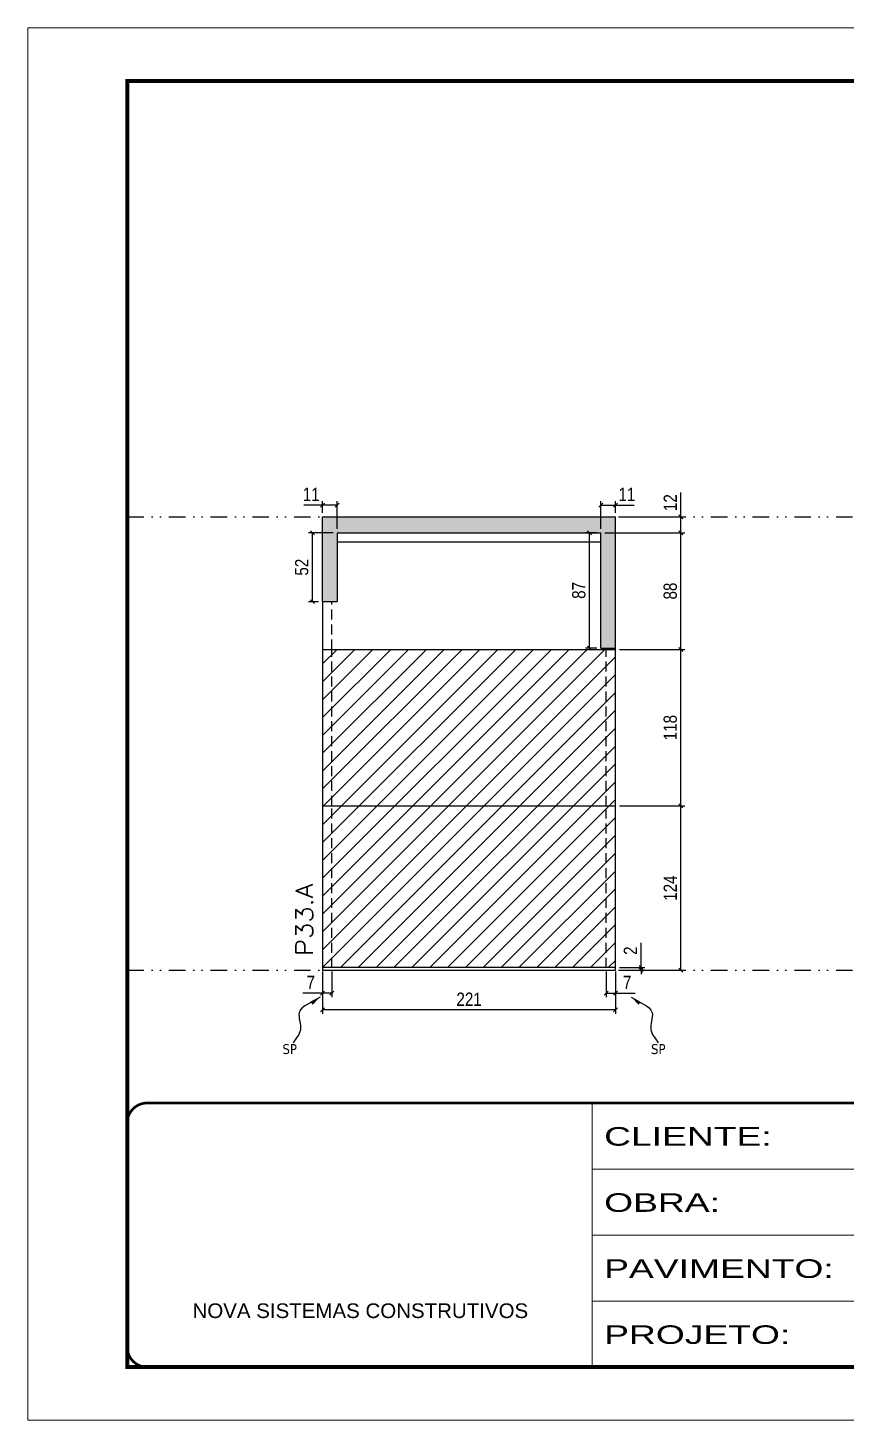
# Model space of a CAD drawing. Extents: x 14400 to 27878, y -21631 to 6985.
# Drawn here: x 19168 to 19786, y -4402 to -3352 of the extents above; entities that cross this region are included whole.
import ezdxf

# ---------------------------------------------------------------- set-up
doc = ezdxf.new("R2010")
doc.units = 0
for name, pattern in [('CONTINUO', [0]), ('DASHED', [0.75, 0.5, -0.25]), ('DIVIDE2', [0.625, 0.25, -0.125, 0, -0.125, 0, -0.125]), ('HIDDEN', [0.375, 0.25, -0.125])]:
    doc.linetypes.add(name, pattern=pattern)
for name, color, linetype in [('COTA', 241, 'Continuous'), ('Nível', 160, 'Continuous'), ('Painéis', 200, 'Continuous'), ('SARR_2.2x7', 40, 'Continuous'), ('Sarrafo de Pressão', 42, 'HIDDEN'), ('texto', 7, 'Continuous')]:
    doc.layers.add(name, color=color, linetype=linetype)
for name, color, linetype, lineweight in [('Folhas', 255, 'Continuous', 9), ('Hachura', 251, 'Continuous', 9), ('SARRAFO DE PRESSAO', 251, 'DASHED', 9), ('Texto Seção', 7, 'Continuous', 15)]:
    doc.layers.add(name, color=color, linetype=linetype, lineweight=lineweight)
doc.styles.add('ARIAL', font='arial.ttf')
doc.styles.add('COTA TECNICA', font='techl___.ttf', dxfattribs={"height": 10})
doc.styles.add('COTA TECNICA-50', font='techl___.ttf', dxfattribs={"height": 10})
doc.styles.add('REGUA-120', font='ROMANS.shx', dxfattribs={"height": 15})
doc.styles.get("Standard").update_dxf_attribs({"font": 'arial.ttf'})
doc.styles.add('Tecnologia', font='')
doc.styles.get('Tecnologia').set_extended_font_data('Forgotten Futurist')
doc.dimstyles.new('COTA PAINEL-50', dxfattribs={"dimtxt": 10, "dimasz": 3, "dimexe": 3, "dimexo": 3, "dimgap": 3, "dimtad": 1, "dimdec": 1, "dimzin": 12, "dimdsep": 46, "dimtxsty": 'COTA TECNICA-50', "dimblk1": 'OBLIQUE', "dimblk2": 'OBLIQUE', "dimsah": 1, "dimcen": 0.9, "dimclrd": 4, "dimclre": 4, "dimclrt": 240, "dimadec": 1, "dimazin": 3, "dimtfac": 1, "dimtdec": 1, "dimtmove": 0, "dimatfit": 3, "dimfxl": 1, "dimtolj": 1, "dimtzin": 12, "dimarcsym": 0})
doc.dimstyles.new('PAINEL', dxfattribs={"dimtxt": 10, "dimasz": 3, "dimexe": 3, "dimexo": 3, "dimgap": 3, "dimtad": 1, "dimdec": 1, "dimzin": 12, "dimdsep": 46, "dimtxsty": 'COTA TECNICA', "dimblk1": 'OBLIQUE', "dimblk2": 'OBLIQUE', "dimsah": 1, "dimcen": 0.9, "dimclrd": 4, "dimclre": 4, "dimclrt": 240, "dimadec": 1, "dimazin": 3, "dimtfac": 1, "dimtdec": 1, "dimtmove": 0, "dimatfit": 3, "dimfxl": 1, "dimtolj": 1, "dimtzin": 12, "dimarcsym": 0})
doc.dimstyles.get("Standard").update_dxf_attribs({"dimtxt": 0.18, "dimasz": 0.18, "dimexe": 0.18, "dimexo": 0.0625, "dimgap": 0.09, "dimtad": 0, "dimtih": 1, "dimtoh": 1, "dimdec": 4, "dimzin": 0, "dimdsep": 46, "dimtxsty": 'Standard', "dimcen": 0.09, "dimadec": 0, "dimazin": 0, "dimtfac": 1, "dimtdec": 4, "dimtofl": 0, "dimtmove": 0, "dimatfit": 3, "dimfxl": 1, "dimtolj": 1, "dimtzin": 0, "dimarcsym": 0})

# ---------------------------------------------------------------- blocks, each defined once
blk = doc.blocks.new('9999999999')
at = {"color": 30, "linetype": 'CONTINUO'}
for p, q in [((98564.6, 34230.2), (98564.6, 34429.4)), ((98564.6, 34379.6), (99584, 34379.6)), ((98564.6, 34329.8), (99488, 34329.8)), ((98564.6, 34280), (99488, 34280))]:
    blk.add_line(p, q, dxfattribs=at)
at = {"color": 30, "linetype": 'CONTINUO', "const_width": 2}
blk.add_lwpolyline([(99584, 34230.2), (99584, 34414.4, 0.414214), (99569, 34429.4), (98229, 34429.4, 0.414214), (98214, 34414.4), (98214, 34245.2, 0.414214), (98229, 34230.2), (99584, 34230.2)], format="xyb", dxfattribs=at)
at = {"layer": 'Folhas'}
blk.add_lwpolyline([(98139, 34190.2), (99624, 34190.2), (99624, 35240.2), (98139, 35240.2)], close=True, dxfattribs=at)
at = {"layer": 'Folhas', "color": 30, "const_width": 3}
blk.add_lwpolyline([(98214, 34230.2), (99584, 34230.2), (99584, 35200.2), (98214, 35200.2)], close=True, dxfattribs=at)
at = {"color": 7, "linetype": 'Continuous', "ltscale": 5, "style": 'ARIAL'}
blk.add_text('NOVA SISTEMAS CONSTRUTIVOS', height=11.059, dxfattribs=at).set_placement((98263.2, 34267.2))
at = {"layer": 'Folhas', "color": 7, "style": 'Tecnologia', "width": 1.5}
for s, p in [('CLIENTE:', (98573.7, 34397.2)), ('OBRA:', (98573.7, 34347.3)), ('PAVIMENTO:', (98573.7, 34297.5)), ('PROJETO:', (98573.7, 34247.7))]:
    blk.add_text(s, height=14, dxfattribs=at).set_placement(p)
blk = doc.blocks.new('_Oblique')
at = {"color": 0, "linetype": 'ByBlock', "lineweight": -2}
blk.add_line((-0.5, -0.5), (0.5, 0.5), dxfattribs=at)
blk = doc.blocks.new('*D1558')
at = {"layer": 'COTA', "color": 4, "lineweight": -2, "transparency": 16777216}
for p, q in [((19390.8, -4064.2), (19390.8, -4096.1)), ((19611.8, -4064.2), (19611.8, -4096.1)), ((19611.8, -4093.1), (19390.8, -4093.1))]:
    blk.add_line(p, q, dxfattribs=at)
at = {"layer": 'Defpoints', "color": 0, "transparency": 16777216}
for p in [(19390.8, -4061.2), (19611.8, -4061.2), (19390.8, -4093.1)]:
    blk.add_point(p, dxfattribs=at)
at = {"layer": 'COTA', "color": 4, "lineweight": -2, "transparency": 16777216, "xscale": 3, "yscale": 3, "zscale": 3, "rotation": 180}
blk.add_blockref('_Oblique', (19390.8, -4093.1), dxfattribs=at)
at = {"layer": 'COTA', "color": 4, "lineweight": -2, "transparency": 16777216, "xscale": 3, "yscale": 3, "zscale": 3}
blk.add_blockref('_Oblique', (19611.8, -4093.1), dxfattribs=at)
at = {"layer": 'COTA', "color": 240, "transparency": 16777216, "insert": (19501.3, -4085), "char_height": 10, "attachment_point": 5, "style": 'COTA TECNICA'}
blk.add_mtext('\\A1;221', dxfattribs=at)
blk = doc.blocks.new('*D1559')
at = {"layer": 'COTA', "color": 4, "lineweight": -2, "transparency": 16777216}
for p, q in [((19604.8, -4064.2), (19604.8, -4083.4)), ((19611.8, -4066.2), (19611.8, -4083.4)), ((19604.8, -4080.4), (19611.8, -4080.4)), ((19611.8, -4080.4), (19626.5, -4080.4))]:
    blk.add_line(p, q, dxfattribs=at)
at = {"layer": 'Defpoints', "color": 0, "transparency": 16777216}
for p in [(19604.8, -4061.2), (19611.8, -4063.2), (19611.8, -4080.4)]:
    blk.add_point(p, dxfattribs=at)
at = {"layer": 'COTA', "color": 4, "lineweight": -2, "transparency": 16777216, "xscale": 3, "yscale": 3, "zscale": 3, "rotation": 180}
blk.add_blockref('_Oblique', (19604.8, -4080.4), dxfattribs=at)
at = {"layer": 'COTA', "color": 4, "lineweight": -2, "transparency": 16777216, "xscale": 3, "yscale": 3, "zscale": 3}
blk.add_blockref('_Oblique', (19611.8, -4080.4), dxfattribs=at)
at = {"layer": 'COTA', "color": 240, "transparency": 16777216, "insert": (19620.6, -4072.3), "char_height": 10, "attachment_point": 5, "style": 'COTA TECNICA-50'}
blk.add_mtext('\\A1;7', dxfattribs=at)
blk = doc.blocks.new('*D1560')
at = {"layer": 'COTA', "color": 4, "lineweight": -2, "transparency": 16777216}
for p, q in [((19390.8, -4066.2), (19390.8, -4083.4)), ((19397.8, -4064.2), (19397.8, -4083.4)), ((19390.8, -4080.4), (19376, -4080.4)), ((19397.8, -4080.4), (19390.8, -4080.4))]:
    blk.add_line(p, q, dxfattribs=at)
at = {"layer": 'Defpoints', "color": 0, "transparency": 16777216}
for p in [(19390.8, -4063.2), (19397.8, -4061.2), (19390.8, -4080.4)]:
    blk.add_point(p, dxfattribs=at)
at = {"layer": 'COTA', "color": 4, "lineweight": -2, "transparency": 16777216, "xscale": 3, "yscale": 3, "zscale": 3, "rotation": 180}
blk.add_blockref('_Oblique', (19390.8, -4080.4), dxfattribs=at)
at = {"layer": 'COTA', "color": 4, "lineweight": -2, "transparency": 16777216, "xscale": 3, "yscale": 3, "zscale": 3}
blk.add_blockref('_Oblique', (19397.8, -4080.4), dxfattribs=at)
at = {"layer": 'COTA', "color": 240, "transparency": 16777216, "insert": (19381.9, -4072.3), "char_height": 10, "attachment_point": 5, "style": 'COTA TECNICA-50'}
blk.add_mtext('\\A1;7', dxfattribs=at)
blk = doc.blocks.new('*D1561')
at = {"layer": 'COTA', "color": 4, "lineweight": -2, "transparency": 16777216}
for p, q in [((19631, -4061.2), (19631, -4042.4)), ((19614.8, -4061.2), (19634, -4061.2)), ((19614.8, -4063.2), (19634, -4063.2)), ((19631, -4063.2), (19631, -4061.2)), ((19631, -4063.2), (19631, -4066.2))]:
    blk.add_line(p, q, dxfattribs=at)
at = {"layer": 'Defpoints', "color": 0, "transparency": 16777216}
for p in [(19611.8, -4061.2), (19611.8, -4063.2), (19631, -4063.2)]:
    blk.add_point(p, dxfattribs=at)
at = {"layer": 'COTA', "color": 4, "lineweight": -2, "transparency": 16777216, "xscale": 3, "yscale": 3, "zscale": 3}
for p, rotation in [((19631, -4061.2), 270), ((19631, -4063.2), 90)]:
    blk.add_blockref('_Oblique', p, dxfattribs=dict(at, rotation=rotation))
at = {"layer": 'COTA', "color": 240, "transparency": 16777216, "insert": (19623, -4048.4), "char_height": 10, "attachment_point": 5, "rotation": 90, "style": 'COTA TECNICA-50'}
blk.add_mtext('\\A1;2', dxfattribs=at)
blk = doc.blocks.new('*D1575')
at = {"layer": 'COTA', "color": 4, "linetype": 'ByBlock', "lineweight": -2, "transparency": 16777216}
for p, q in [((19614.8, -3939.2), (19664.1, -3939.2)), ((19661.1, -4063.2), (19661.1, -3939.2)), ((19614.8, -4063.2), (19664.1, -4063.2))]:
    blk.add_line(p, q, dxfattribs=at)
at = {"layer": 'Defpoints', "color": 0, "linetype": 'ByBlock', "transparency": 16777216}
for p in [(19611.8, -3939.2), (19661.1, -3939.2), (19611.8, -4063.2)]:
    blk.add_point(p, dxfattribs=at)
at = {"layer": 'COTA', "color": 4, "linetype": 'ByBlock', "lineweight": -2, "transparency": 16777216, "xscale": 3, "yscale": 3, "zscale": 3}
for p, rotation in [((19661.1, -3939.2), 90), ((19661.1, -4063.2), 270)]:
    blk.add_blockref('_Oblique', p, dxfattribs=dict(at, rotation=rotation))
at = {"layer": 'COTA', "color": 240, "linetype": 'ByBlock', "transparency": 16777216, "insert": (19653.1, -4001.2), "char_height": 10, "attachment_point": 5, "rotation": 90, "style": 'COTA TECNICA'}
blk.add_mtext('\\A1;124', dxfattribs=at)
blk = doc.blocks.new('*D1576')
at = {"layer": 'COTA', "color": 4, "linetype": 'ByBlock', "lineweight": -2, "transparency": 16777216}
for p, q in [((19614.8, -3939.2), (19664.1, -3939.2)), ((19661.1, -4063.2), (19661.1, -3939.2)), ((19614.8, -4063.2), (19664.1, -4063.2))]:
    blk.add_line(p, q, dxfattribs=at)
at = {"layer": 'Defpoints', "color": 0, "linetype": 'ByBlock', "transparency": 16777216}
for p in [(19611.8, -3939.2), (19661.1, -3939.2), (19611.8, -4063.2)]:
    blk.add_point(p, dxfattribs=at)
at = {"layer": 'COTA', "color": 4, "linetype": 'ByBlock', "lineweight": -2, "transparency": 16777216, "xscale": 3, "yscale": 3, "zscale": 3}
for p, rotation in [((19661.1, -3939.2), 90), ((19661.1, -4063.2), 270)]:
    blk.add_blockref('_Oblique', p, dxfattribs=dict(at, rotation=rotation))
at = {"layer": 'COTA', "color": 240, "linetype": 'ByBlock', "transparency": 16777216, "insert": (19653.1, -4001.2), "char_height": 10, "attachment_point": 5, "rotation": 90, "style": 'COTA TECNICA'}
blk.add_mtext('\\A1;124', dxfattribs=at)
blk = doc.blocks.new('*D1676')
at = {"layer": 'COTA', "color": 4, "lineweight": -2, "transparency": 16777216}
for p, q in [((19614.8, -3821.2), (19664.1, -3821.2)), ((19661.1, -3939.2), (19661.1, -3821.2)), ((19614.8, -3939.2), (19664.1, -3939.2))]:
    blk.add_line(p, q, dxfattribs=at)
at = {"layer": 'Defpoints', "color": 0, "transparency": 16777216}
for p in [(19611.8, -3821.2), (19661.1, -3821.2), (19611.8, -3939.2)]:
    blk.add_point(p, dxfattribs=at)
at = {"layer": 'COTA', "color": 4, "lineweight": -2, "transparency": 16777216, "xscale": 3, "yscale": 3, "zscale": 3}
for p, rotation in [((19661.1, -3821.2), 90), ((19661.1, -3939.2), 270)]:
    blk.add_blockref('_Oblique', p, dxfattribs=dict(at, rotation=rotation))
at = {"layer": 'COTA', "color": 240, "transparency": 16777216, "insert": (19653.1, -3880.2), "char_height": 10, "attachment_point": 5, "rotation": 90, "style": 'COTA TECNICA'}
blk.add_mtext('\\A1;118', dxfattribs=at)
blk = doc.blocks.new('*D4235')
at = {"layer": 'COTA', "color": 4, "lineweight": -2, "transparency": 16777216}
for p, q in [((19390.8, -3712.3), (19376.7, -3712.3)), ((19390.8, -3718.2), (19390.8, -3709.3)), ((19401.8, -3712.3), (19390.8, -3712.3)), ((19401.8, -3730.2), (19401.8, -3709.3))]:
    blk.add_line(p, q, dxfattribs=at)
at = {"layer": 'Defpoints', "color": 0, "transparency": 16777216}
for p in [(19390.8, -3712.3), (19390.8, -3721.2), (19401.8, -3733.2)]:
    blk.add_point(p, dxfattribs=at)
at = {"layer": 'COTA', "color": 4, "lineweight": -2, "transparency": 16777216, "xscale": 3, "yscale": 3, "zscale": 3, "rotation": 180}
blk.add_blockref('_Oblique', (19390.8, -3712.3), dxfattribs=at)
at = {"layer": 'COTA', "color": 4, "lineweight": -2, "transparency": 16777216, "xscale": 3, "yscale": 3, "zscale": 3}
blk.add_blockref('_Oblique', (19401.8, -3712.3), dxfattribs=at)
at = {"layer": 'COTA', "color": 240, "transparency": 16777216, "insert": (19382.2, -3704.3), "char_height": 10, "attachment_point": 5, "style": 'COTA TECNICA'}
blk.add_mtext('\\A1;11', dxfattribs=at)
blk = doc.blocks.new('*D4236')
at = {"layer": 'COTA', "color": 4, "lineweight": -2, "transparency": 16777216}
for p, q in [((19600.8, -3730.2), (19600.8, -3709.3)), ((19600.8, -3712.3), (19611.8, -3712.3)), ((19611.8, -3718.2), (19611.8, -3709.3)), ((19611.8, -3712.3), (19625.9, -3712.3))]:
    blk.add_line(p, q, dxfattribs=at)
at = {"layer": 'Defpoints', "color": 0, "transparency": 16777216}
for p in [(19611.8, -3712.3), (19611.8, -3721.2), (19600.8, -3733.2)]:
    blk.add_point(p, dxfattribs=at)
at = {"layer": 'COTA', "color": 4, "lineweight": -2, "transparency": 16777216, "xscale": 3, "yscale": 3, "zscale": 3, "rotation": 180}
blk.add_blockref('_Oblique', (19600.8, -3712.3), dxfattribs=at)
at = {"layer": 'COTA', "color": 4, "lineweight": -2, "transparency": 16777216, "xscale": 3, "yscale": 3, "zscale": 3}
blk.add_blockref('_Oblique', (19611.8, -3712.3), dxfattribs=at)
at = {"layer": 'COTA', "color": 240, "transparency": 16777216, "insert": (19620.3, -3704.3), "char_height": 10, "attachment_point": 5, "style": 'COTA TECNICA'}
blk.add_mtext('\\A1;11', dxfattribs=at)
blk = doc.blocks.new('*D4237')
at = {"layer": 'COTA', "color": 4, "lineweight": -2, "transparency": 16777216}
for p, q in [((19603.8, -3733.2), (19664.1, -3733.2)), ((19661.1, -3821.2), (19661.1, -3733.2)), ((19614.8, -3821.2), (19664.1, -3821.2))]:
    blk.add_line(p, q, dxfattribs=at)
at = {"layer": 'Defpoints', "color": 0, "transparency": 16777216}
for p in [(19600.8, -3733.2), (19661.1, -3733.2), (19611.8, -3821.2)]:
    blk.add_point(p, dxfattribs=at)
at = {"layer": 'COTA', "color": 4, "lineweight": -2, "transparency": 16777216, "xscale": 3, "yscale": 3, "zscale": 3}
for p, rotation in [((19661.1, -3733.2), 90), ((19661.1, -3821.2), 270)]:
    blk.add_blockref('_Oblique', p, dxfattribs=dict(at, rotation=rotation))
at = {"layer": 'COTA', "color": 240, "transparency": 16777216, "insert": (19653.1, -3777.2), "char_height": 10, "attachment_point": 5, "rotation": 90, "style": 'COTA TECNICA'}
blk.add_mtext('\\A1;88', dxfattribs=at)
blk = doc.blocks.new('*D4238')
at = {"layer": 'COTA', "color": 4, "lineweight": -2, "transparency": 16777216}
for p, q in [((19661.1, -3721.2), (19661.1, -3702.9)), ((19614.8, -3721.2), (19664.1, -3721.2)), ((19661.1, -3733.2), (19661.1, -3721.2)), ((19603.8, -3733.2), (19664.1, -3733.2))]:
    blk.add_line(p, q, dxfattribs=at)
at = {"layer": 'Defpoints', "color": 0, "transparency": 16777216}
for p in [(19611.8, -3721.2), (19661.1, -3721.2), (19600.8, -3733.2)]:
    blk.add_point(p, dxfattribs=at)
at = {"layer": 'COTA', "color": 4, "lineweight": -2, "transparency": 16777216, "xscale": 3, "yscale": 3, "zscale": 3}
for p, rotation in [((19661.1, -3721.2), 90), ((19661.1, -3733.2), 270)]:
    blk.add_blockref('_Oblique', p, dxfattribs=dict(at, rotation=rotation))
at = {"layer": 'COTA', "color": 240, "transparency": 16777216, "insert": (19653.1, -3710.5), "char_height": 10, "attachment_point": 5, "rotation": 90, "style": 'COTA TECNICA'}
blk.add_mtext('\\A1;12', dxfattribs=at)
blk = doc.blocks.new('*D4239')
at = {"layer": 'COTA', "color": 4, "lineweight": -2, "transparency": 16777216}
for p, q in [((19398.8, -3733.2), (19380.2, -3733.2)), ((19383.2, -3785.2), (19383.2, -3733.2)), ((19387.8, -3785.2), (19380.2, -3785.2))]:
    blk.add_line(p, q, dxfattribs=at)
at = {"layer": 'Defpoints', "color": 0, "transparency": 16777216}
for p in [(19383.2, -3733.2), (19401.8, -3733.2), (19390.8, -3785.2)]:
    blk.add_point(p, dxfattribs=at)
at = {"layer": 'COTA', "color": 4, "lineweight": -2, "transparency": 16777216, "xscale": 3, "yscale": 3, "zscale": 3}
for p, rotation in [((19383.2, -3733.2), 90), ((19383.2, -3785.2), 270)]:
    blk.add_blockref('_Oblique', p, dxfattribs=dict(at, rotation=rotation))
at = {"layer": 'COTA', "color": 240, "transparency": 16777216, "insert": (19375.1, -3759.2), "char_height": 10, "attachment_point": 5, "rotation": 90, "style": 'COTA TECNICA'}
blk.add_mtext('\\A1;52', dxfattribs=at)
blk = doc.blocks.new('*D4240')
at = {"layer": 'COTA', "color": 4, "lineweight": -2, "transparency": 16777216}
for p, q in [((19597.8, -3733.2), (19589.2, -3733.2)), ((19592.2, -3820.2), (19592.2, -3733.2)), ((19597.8, -3820.2), (19589.2, -3820.2))]:
    blk.add_line(p, q, dxfattribs=at)
at = {"layer": 'Defpoints', "color": 0, "transparency": 16777216}
for p in [(19592.2, -3733.2), (19600.8, -3733.2), (19600.8, -3820.2)]:
    blk.add_point(p, dxfattribs=at)
at = {"layer": 'COTA', "color": 4, "lineweight": -2, "transparency": 16777216, "xscale": 3, "yscale": 3, "zscale": 3}
for p, rotation in [((19592.2, -3733.2), 90), ((19592.2, -3820.2), 270)]:
    blk.add_blockref('_Oblique', p, dxfattribs=dict(at, rotation=rotation))
at = {"layer": 'COTA', "color": 240, "transparency": 16777216, "insert": (19584.1, -3776.7), "char_height": 10, "attachment_point": 5, "rotation": 90, "style": 'COTA TECNICA'}
blk.add_mtext('\\A1;87', dxfattribs=at)

msp = doc.modelspace()

# ---------------------------------------------------------------- hatches: boundary and pattern name
at = {"layer": 'COTA'}
h = msp.add_hatch(dxfattribs=at)
h.set_pattern_fill('AR-CONC', color=256, scale=0.03)
h.paths.add_polyline_path([(19390.78, -3721.17), (19390.78, -3785.17), (19401.78, -3785.17), (19401.78, -3733.17), (19600.78, -3733.17), (19600.78, -3820.17), (19611.78, -3820.17), (19611.78, -3721.17)])
at = {"layer": 'Hachura', "linetype": 'ByBlock'}
h = msp.add_hatch(dxfattribs=at)
h.set_pattern_fill('ANSI31', color=256, scale=3)
h.paths.add_polyline_path([(19611.78, -3939.17), (19611.78, -3821.17), (19390.78, -3821.17), (19390.78, -3939.17)])
h.paths.add_polyline_path([(19390.78, -3939.17), (19390.78, -4061.17), (19611.78, -4061.17), (19611.78, -3939.17)])
h.paths.add_polyline_path([(19827.42, -3939.17), (19827.42, -4061.17), (20048.42, -4061.17), (20048.42, -3939.17)])
h.paths.add_polyline_path([(19827.42, -3821.17), (19827.42, -3939.17), (20048.42, -3939.17), (20048.42, -3821.17)])
h.paths.add_polyline_path([(20263.25, -3785.17), (20238.25, -3785.17), (20238.25, -4061.17), (20263.25, -4061.17)])
h.paths.add_polyline_path([(20451.76, -4061.17), (20476.76, -4061.17), (20476.76, -3821.17), (20451.76, -3821.17)])

# ---------------------------------------------------------------- linework, layer by layer
at = {"layer": 'COTA'}
for p, q in [((19390.78, -3721.17), (19611.78, -3721.17)), ((19390.78, -3785.17), (19390.78, -3721.17)), ((19611.78, -3820.17), (19611.78, -3721.17))]:
    msp.add_line(p, q, dxfattribs=at)
at = {"layer": 'Nível', "color": 4, "linetype": 'DIVIDE2', "ltscale": 50}
for p, q in [((19243.47, -3721.17), (20613.47, -3721.17)), ((19243.47, -4063.17), (20613.47, -4063.17))]:
    msp.add_line(p, q, dxfattribs=at)
at = {"layer": 'Painéis'}
for p, q in [((19401.78, -3733.17), (19600.78, -3733.17)), ((19401.78, -3733.17), (19401.78, -3785.17)), ((19600.78, -3820.17), (19600.78, -3733.17)), ((19390.78, -3785.17), (19390.78, -4061.17)), ((19390.78, -3785.17), (19401.78, -3785.17)), ((19390.78, -3821.17), (19611.78, -3821.17)), ((19600.78, -3820.17), (19611.78, -3820.17)), ((19611.78, -4061.17), (19611.78, -3820.17)), ((19390.78, -3939.17), (19611.78, -3939.17))]:
    msp.add_line(p, q, dxfattribs=at)
msp.add_lwpolyline([(19611.78, -4061.17), (19390.78, -4061.17), (19390.78, -4063.17), (19611.78, -4063.17)], close=True, dxfattribs=at)
at = {"layer": 'SARR_2.2x7'}
msp.add_line((19401.78, -3740.17), (19600.78, -3740.17), dxfattribs=at)
at = {"layer": 'Sarrafo de Pressão', "ltscale": 30}
for p, q in [((19397.78, -3821.17), (19397.78, -3785.17)), ((19397.78, -3939.17), (19397.78, -3821.17)), ((19604.78, -3821.17), (19604.78, -3820.17)), ((19604.78, -3939.17), (19604.78, -3821.17)), ((19397.78, -4061.17), (19397.78, -3939.17)), ((19604.78, -4061.17), (19604.78, -3939.17))]:
    msp.add_line(p, q, dxfattribs=at)

# ---------------------------------------------------------------- block references
at = {"layer": 'SARRAFO DE PRESSAO', "color": 6, "linetype": 'ByBlock'}
msp.add_blockref('9999999999', (-78970.51, -38592.65), dxfattribs=at)

# ---------------------------------------------------------------- texts
at = {"layer": 'texto', "color": 0, "char_height": 7.5, "attachment_point": 5}
for insert in [(19366, -4122.66), (19644.03, -4122.66)]:
    msp.add_mtext('{\\fTahoma|b0|i0|c0|p34;\\C4;SP}', dxfattribs=dict(at, insert=insert))
at = {"layer": 'Texto Seção', "style": 'REGUA-120', "width": 1.1}
msp.add_text('P33.A', height=13, rotation=90, dxfattribs=at).set_placement((19383.53, -4052.4))

# ---------------------------------------------------------------- dimensions: what is measured, and where the dimension line sits
at = {"layer": 'COTA'}
for base, p1, p2, dimstyle, picture, middle in [((19390.78, -3712.31), (19401.78, -3733.17), (19390.78, -3721.17), 'PAINEL', '*D4235', (19382.23, -3704.25)), ((19611.78, -3712.31), (19600.78, -3733.17), (19611.78, -3721.17), 'PAINEL', '*D4236', (19620.32, -3704.25)), ((19611.78, -4080.41), (19604.78, -4061.17), (19611.78, -4063.17), 'COTA PAINEL-50', '*D1559', (19620.64, -4072.33))]:
    dim = msp.add_linear_dim(base=base, p1=p1, p2=p2, dimstyle=dimstyle, dxfattribs=at)
    dim.commit()
    dim.dimension.update_dxf_attribs({"geometry": picture, "text_midpoint": middle})
for base, p1, p2, angle, dimstyle, picture, middle in [((19661.15, -3721.17), (19600.78, -3733.17), (19611.78, -3721.17), 90, 'PAINEL', '*D4238', (19653.09, -3710.51)), ((19383.25, -3733.17), (19390.78, -3785.17), (19401.78, -3733.17), 90, 'PAINEL', '*D4239', (19375.14, -3759.17)), ((19592.19, -3733.17), (19600.78, -3820.17), (19600.78, -3733.17), 90, 'PAINEL', '*D4240', (19584.1, -3776.67)), ((19661.15, -3733.17), (19611.78, -3821.17), (19600.78, -3733.17), 90, 'PAINEL', '*D4237', (19653.05, -3777.17)), ((19661.15, -3821.17), (19611.78, -3939.17), (19611.78, -3821.17), 90, 'PAINEL', '*D1676', (19653.05, -3880.17)), ((19390.78, -4080.41), (19397.78, -4061.17), (19390.78, -4063.17), 180, 'COTA PAINEL-50', '*D1560', (19381.91, -4072.33))]:
    dim = msp.add_linear_dim(base=base, p1=p1, p2=p2, angle=angle, dimstyle=dimstyle, dxfattribs=at)
    dim.commit()
    dim.dimension.update_dxf_attribs({"geometry": picture, "text_midpoint": middle})
at = {"layer": 'COTA', "linetype": 'ByBlock'}
for picture in ['*D1575', '*D1576']:
    dim = msp.add_aligned_dim(p1=(19611.78, -4063.17), p2=(19611.78, -3939.17), distance=-49.37, dimstyle='PAINEL', dxfattribs=at)
    dim.commit()
    dim.dimension.update_dxf_attribs({"geometry": picture, "text_midpoint": (19653.07, -4001.17)})
at = {"layer": 'COTA'}
dim = msp.add_linear_dim(base=(19631.04, -4063.17), p1=(19611.78, -4061.17), p2=(19611.78, -4063.17), angle=90, dimstyle='COTA PAINEL-50', dxfattribs=at)
dim.commit()
dim.dimension.update_dxf_attribs({"geometry": '*D1561', "text_midpoint": (19631.04, -4048.42), "dimtype": 160})
dim = msp.add_linear_dim(base=(19390.78, -4093.06), p1=(19611.78, -4061.17), p2=(19390.78, -4061.17), angle=180, dimstyle='PAINEL', override={"dimarcsym": 2}, dxfattribs=at)
dim.commit()
dim.dimension.update_dxf_attribs({"geometry": '*D1558', "text_midpoint": (19501.28, -4085)})

# ---------------------------------------------------------------- leaders
at = {"layer": 'COTA', "path_type": 1}
for points in [[(19388.95, -4083.35), (19373.16, -4095.18), (19374.09, -4108.19), (19368.54, -4117.97)], [(19623.61, -4083.35), (19639.39, -4095.18), (19638.47, -4108.19), (19644.02, -4117.97)]]:
    msp.add_leader(points, dimstyle='Standard', override={"dimasz": 8}, dxfattribs=at)

doc.saveas('drawing.dxf')
